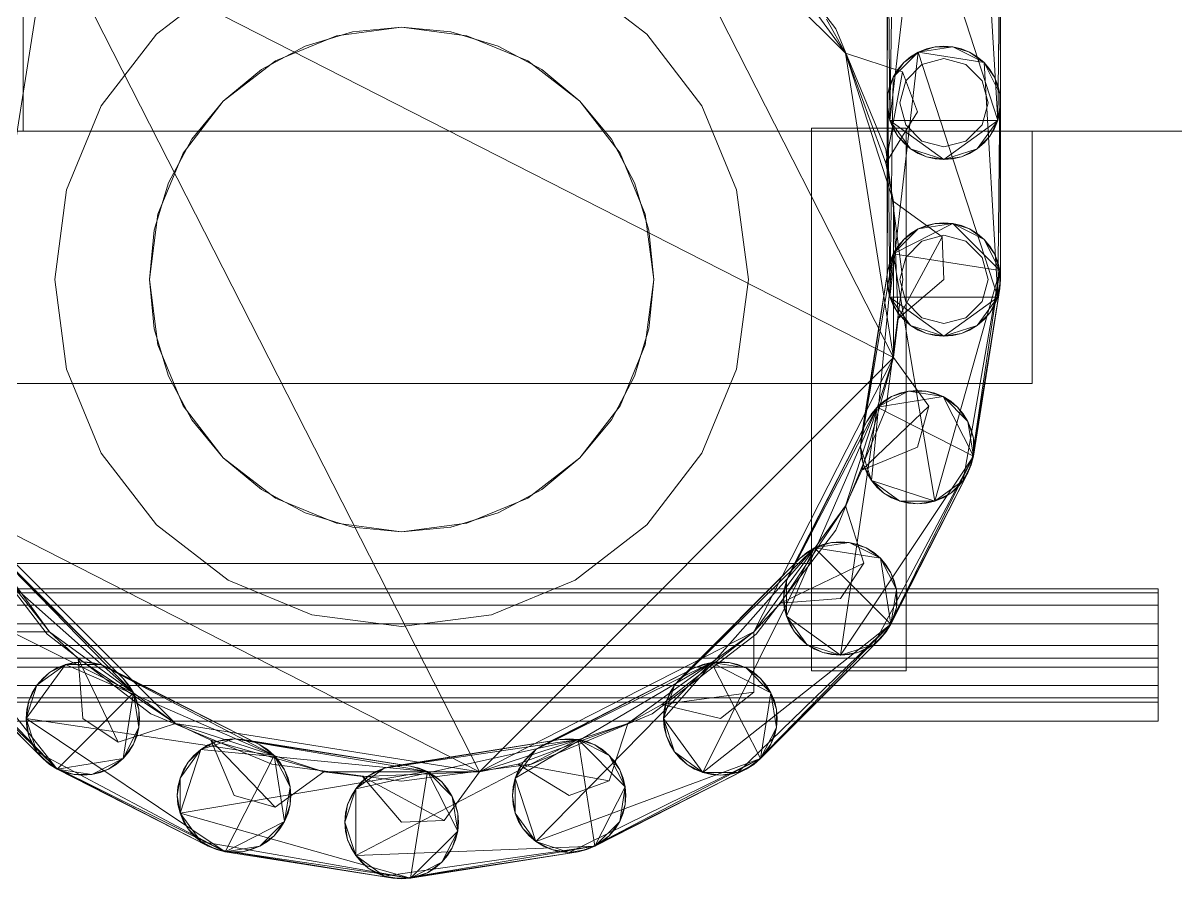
# Model space of a CAD drawing. Header units: millimetres. Extents: x -1970 to 59977, y -50268 to 6837.
# Drawn here: x 58329.2 to 58512.1, y 2391.5 to 2527.1 of the extents above; entities that cross this region are included whole.
import ezdxf

# ---------------------------------------------------------------- set-up
doc = ezdxf.new("R2010")
doc.units = ezdxf.units.MM
doc.layers.add('lateral_secador', color=7, linetype='Continuous', lineweight=0)

msp = doc.modelspace()

# ---------------------------------------------------------------- linework, layer by layer
at = {"layer": 'lateral_secador'}
for p, q in [((58425.118, 2556.889), (58459.642, 2522.365)), ((58425.118, 2556.889), (58467.28, 2474.142)), ((58466.694, 2511.719), (58471.167, 2550.519)), ((58471.167, 2550.519), (58483.812, 2511.719)), ((58481.616, 2548.864), (58483.812, 2511.719)), ((58466.694, 2511.719), (58467.233, 2546.586)), ((58466.253, 2514.5), (58466.364, 2543.908)), ((58466.694, 2511.719), (58466.364, 2543.908)), ((58484.142, 2543.908), (58483.812, 2511.719)), ((58484.142, 2543.908), (58484.253, 2514.5)), ((58318.864, 2450.635), (58333.392, 2542.361)), ((58333.392, 2542.361), (58467.28, 2474.142)), ((58401.61, 2408.473), (58333.392, 2542.361)), ((58445.114, 2542.361), (58459.642, 2522.365)), ((58458.102, 2526.25), (58445.468, 2542.715)), ((58466.253, 2542.5), (58466.253, 2514.5)), ((58484.253, 2514.5), (58484.253, 2542.5)), ((58329.253, 2540), (58329.253, 2510)), ((58361.753, 2534.131), (58350.362, 2525.391)), ((58428.144, 2525.391), (58416.753, 2534.131)), ((58459.642, 2522.365), (58456.612, 2527.777)), ((58350.362, 2525.391), (58341.622, 2514)), ((58378.9, 2525.137), (58369.253, 2521.141)), ((58381.449, 2525.731), (58373.946, 2523.455)), ((58389.253, 2526.5), (58378.9, 2525.137)), ((58389.253, 2526.5), (58381.449, 2525.731)), ((58397.057, 2525.731), (58389.253, 2526.5)), ((58399.606, 2525.137), (58389.253, 2526.5)), ((58404.56, 2523.455), (58397.057, 2525.731)), ((58409.253, 2521.141), (58399.606, 2525.137)), ((58436.884, 2514), (58428.144, 2525.391)), ((58466.044, 2507.076), (58458.102, 2526.25)), ((58373.946, 2523.455), (58367.03, 2519.759)), ((58411.476, 2519.759), (58404.56, 2523.455)), ((58471.167, 2522.519), (58473.845, 2523.389)), ((58471.167, 2522.519), (58476.661, 2523.389)), ((58473.845, 2523.389), (58472.472, 2523.06)), ((58475.253, 2523.5), (58473.845, 2523.389)), ((58473.845, 2523.389), (58476.661, 2523.389)), ((58476.661, 2523.389), (58475.253, 2523.5)), ((58476.661, 2523.389), (58479.339, 2522.519)), ((58478.034, 2523.06), (58476.661, 2523.389)), ((58476.661, 2523.389), (58481.616, 2520.864)), ((58459.642, 2522.365), (58466.069, 2504.942)), ((58468.706, 2519.411), (58459.642, 2522.365)), ((58459.642, 2522.365), (58467.28, 2498.858)), ((58459.642, 2522.365), (58467.28, 2474.142)), ((58466.694, 2483.719), (58471.167, 2522.519)), ((58467.233, 2518.586), (58471.167, 2522.519)), ((58468.89, 2520.864), (58471.167, 2522.519)), ((58469.962, 2521.781), (58468.89, 2520.864)), ((58471.167, 2522.519), (58469.962, 2521.781)), ((58472.472, 2523.06), (58471.167, 2522.519)), ((58471.167, 2522.519), (58481.616, 2520.864)), ((58471.167, 2522.519), (58483.812, 2483.719)), ((58475.253, 2521.5), (58471.753, 2520.562)), ((58478.753, 2520.562), (58475.253, 2521.5)), ((58479.339, 2522.519), (58478.034, 2523.06)), ((58479.339, 2522.519), (58481.616, 2520.864)), ((58480.544, 2521.781), (58479.339, 2522.519)), ((58481.616, 2520.864), (58480.544, 2521.781)), ((58369.253, 2521.141), (58360.969, 2514.784)), ((58367.03, 2519.759), (58360.969, 2514.784)), ((58417.537, 2514.784), (58409.253, 2521.141)), ((58417.537, 2514.784), (58411.476, 2519.759)), ((58467.233, 2518.586), (58468.89, 2520.864)), ((58467.972, 2519.79), (58467.233, 2518.586)), ((58468.89, 2520.864), (58467.972, 2519.79)), ((58471.753, 2520.562), (58469.191, 2518)), ((58481.315, 2518), (58478.753, 2520.562)), ((58481.616, 2520.864), (58483.272, 2518.586)), ((58482.534, 2519.79), (58481.616, 2520.864)), ((58481.616, 2520.864), (58484.142, 2515.908)), ((58481.616, 2520.864), (58483.812, 2483.719)), ((58483.272, 2518.586), (58482.534, 2519.79)), ((58468.706, 2519.411), (58466.069, 2504.942)), ((58466.364, 2515.908), (58467.233, 2518.586)), ((58467.233, 2518.586), (58466.694, 2517.281)), ((58466.694, 2483.719), (58467.233, 2518.586)), ((58469.191, 2518), (58468.253, 2514.5)), ((58471.044, 2513.075), (58468.706, 2519.411)), ((58482.253, 2514.5), (58481.315, 2518)), ((58483.272, 2518.586), (58484.142, 2515.908)), ((58483.812, 2517.281), (58483.272, 2518.586)), ((58466.253, 2486.5), (58466.364, 2515.908)), ((58466.364, 2515.908), (58466.253, 2514.5)), ((58466.694, 2517.281), (58466.364, 2515.908)), ((58466.694, 2483.719), (58466.364, 2515.908)), ((58484.142, 2515.908), (58483.812, 2517.281)), ((58484.142, 2515.908), (58483.812, 2483.719)), ((58484.142, 2515.908), (58484.253, 2486.5)), ((58484.253, 2514.5), (58484.142, 2515.908)), ((58360.969, 2514.784), (58354.612, 2506.5)), ((58360.969, 2514.784), (58355.994, 2508.723)), ((58422.512, 2508.723), (58417.537, 2514.784)), ((58423.894, 2506.5), (58417.537, 2514.784)), ((58466.253, 2514.5), (58466.253, 2486.5)), ((58466.694, 2511.719), (58466.253, 2514.5)), ((58466.253, 2514.5), (58466.364, 2513.092)), ((58468.253, 2514.5), (58469.191, 2511)), ((58481.315, 2511), (58482.253, 2514.5)), ((58484.253, 2514.5), (58483.812, 2511.719)), ((58484.142, 2513.092), (58484.253, 2514.5)), ((58484.253, 2486.5), (58484.253, 2514.5)), ((58341.622, 2514), (58336.127, 2500.735)), ((58442.379, 2500.735), (58436.884, 2514)), ((58466.069, 2504.942), (58471.044, 2513.075)), ((58466.364, 2513.092), (58466.694, 2511.719)), ((58483.812, 2511.719), (58484.142, 2513.092)), ((58454.253, 2510.5), (58469.253, 2510.5)), ((58454.253, 2510.5), (58454.253, 2424.5)), ((58467.972, 2509.21), (58466.694, 2511.719)), ((58466.694, 2511.719), (58467.233, 2510.414)), ((58469.962, 2507.219), (58466.694, 2511.719)), ((58475.253, 2505.5), (58466.694, 2511.719)), ((58483.812, 2511.719), (58466.694, 2511.719)), ((58467.233, 2510.414), (58467.972, 2509.21)), ((58469.191, 2511), (58471.753, 2508.438)), ((58469.253, 2424.5), (58469.253, 2510.5)), ((58483.812, 2511.719), (58475.253, 2505.5)), ((58478.753, 2508.438), (58481.315, 2511)), ((58483.812, 2511.719), (58480.544, 2507.219)), ((58483.812, 2511.719), (58482.534, 2509.21)), ((58482.534, 2509.21), (58483.272, 2510.414)), ((58483.272, 2510.414), (58483.812, 2511.719)), ((39189.253, 2510), (58489.253, 2510)), ((58329.253, 2510), (58609.253, 2510)), ((58355.994, 2508.723), (58352.298, 2501.807)), ((58426.208, 2501.807), (58422.512, 2508.723)), ((58469.962, 2507.219), (58467.972, 2509.21)), ((58467.972, 2509.21), (58468.89, 2508.136)), ((58482.534, 2509.21), (58480.544, 2507.219)), ((58481.616, 2508.136), (58482.534, 2509.21)), ((58489.253, 2470), (58489.253, 2510)), ((58468.753, 2486.5), (58466.044, 2507.076)), ((58468.89, 2508.136), (58469.962, 2507.219)), ((58472.472, 2505.94), (58469.962, 2507.219)), ((58469.962, 2507.219), (58471.167, 2506.481)), ((58475.253, 2505.5), (58469.962, 2507.219)), ((58471.753, 2508.438), (58475.253, 2507.5)), ((58475.253, 2507.5), (58478.753, 2508.438)), ((58480.544, 2507.219), (58475.253, 2505.5)), ((58480.544, 2507.219), (58478.034, 2505.94)), ((58479.339, 2506.481), (58480.544, 2507.219)), ((58480.544, 2507.219), (58481.616, 2508.136)), ((58354.612, 2506.5), (58350.616, 2496.853)), ((58427.89, 2496.853), (58423.894, 2506.5)), ((58467.28, 2498.858), (58466.069, 2504.942)), ((58471.167, 2506.481), (58472.472, 2505.94)), ((58475.253, 2505.5), (58472.472, 2505.94)), ((58472.472, 2505.94), (58473.845, 2505.611)), ((58473.845, 2505.611), (58475.253, 2505.5)), ((58478.034, 2505.94), (58475.253, 2505.5)), ((58475.253, 2505.5), (58476.661, 2505.611)), ((58476.661, 2505.611), (58478.034, 2505.94)), ((58478.034, 2505.94), (58479.339, 2506.481)), ((58352.298, 2501.807), (58350.022, 2494.304)), ((58428.484, 2494.304), (58426.208, 2501.807)), ((58336.127, 2500.735), (58334.253, 2486.5)), ((58444.253, 2486.5), (58442.379, 2500.735)), ((58467.28, 2498.858), (58468.009, 2480.302)), ((58474.987, 2493.248), (58467.28, 2498.858)), ((58467.28, 2498.858), (58467.28, 2474.142)), ((58350.616, 2496.853), (58349.253, 2486.5)), ((58429.253, 2486.5), (58427.89, 2496.853)), ((58350.022, 2494.304), (58349.253, 2486.5)), ((58429.253, 2486.5), (58428.484, 2494.304)), ((58467.233, 2490.586), (58476.661, 2495.389)), ((58467.233, 2490.586), (58471.167, 2494.519)), ((58468.89, 2492.864), (58471.167, 2494.519)), ((58471.167, 2494.519), (58469.962, 2493.781)), ((58471.167, 2494.519), (58473.845, 2495.389)), ((58471.167, 2494.519), (58476.661, 2495.389)), ((58472.472, 2495.06), (58471.167, 2494.519)), ((58473.845, 2495.389), (58472.472, 2495.06)), ((58475.253, 2495.5), (58473.845, 2495.389)), ((58473.845, 2495.389), (58476.661, 2495.389)), ((58476.661, 2495.389), (58475.253, 2495.5)), ((58476.661, 2495.389), (58479.339, 2494.519)), ((58478.034, 2495.06), (58476.661, 2495.389)), ((58476.661, 2495.389), (58481.616, 2492.864)), ((58476.661, 2495.389), (58484.142, 2487.908)), ((58479.339, 2494.519), (58478.034, 2495.06)), ((58479.339, 2494.519), (58481.616, 2492.864)), ((58480.544, 2493.781), (58479.339, 2494.519)), ((58467.233, 2490.586), (58468.89, 2492.864)), ((58468.89, 2492.864), (58467.972, 2491.79)), ((58474.987, 2493.248), (58468.009, 2480.302)), ((58469.962, 2493.781), (58468.89, 2492.864)), ((58471.753, 2492.562), (58469.191, 2490)), ((58475.253, 2493.5), (58471.753, 2492.562)), ((58475.253, 2486.5), (58474.987, 2493.248)), ((58478.753, 2492.562), (58475.253, 2493.5)), ((58481.315, 2490), (58478.753, 2492.562)), ((58481.616, 2492.864), (58480.544, 2493.781)), ((58481.616, 2492.864), (58483.272, 2490.586)), ((58482.534, 2491.79), (58481.616, 2492.864)), ((58481.616, 2492.864), (58484.142, 2487.908)), ((58462.044, 2459.925), (58467.233, 2490.586)), ((58463.763, 2454.635), (58467.233, 2490.586)), ((58466.364, 2487.908), (58467.233, 2490.586)), ((58467.233, 2490.586), (58466.694, 2489.281)), ((58467.972, 2491.79), (58467.233, 2490.586)), ((58467.233, 2490.586), (58484.142, 2487.908)), ((58473.825, 2451.365), (58467.233, 2490.586)), ((58483.272, 2490.586), (58482.534, 2491.79)), ((58483.272, 2490.586), (58484.142, 2487.908)), ((58483.812, 2489.281), (58483.272, 2490.586)), ((58466.694, 2489.281), (58466.364, 2487.908)), ((58469.191, 2490), (58468.253, 2486.5)), ((58482.253, 2486.5), (58481.315, 2490)), ((58484.142, 2487.908), (58483.812, 2489.281)), ((58462.044, 2459.925), (58466.364, 2487.908)), ((58466.364, 2487.908), (58462.155, 2461.333)), ((58484.142, 2487.908), (58473.825, 2451.365)), ((58484.142, 2487.908), (58478.325, 2454.635)), ((58484.142, 2487.908), (58479.603, 2457.143)), ((58484.142, 2487.908), (58484.142, 2485.092)), ((58484.253, 2486.5), (58484.142, 2487.908)), ((58334.253, 2486.5), (58336.127, 2472.265)), ((58349.253, 2486.5), (58350.022, 2478.696)), ((58349.253, 2486.5), (58350.616, 2476.147)), ((58427.89, 2476.147), (58429.253, 2486.5)), ((58428.484, 2478.696), (58429.253, 2486.5)), ((58442.379, 2472.265), (58444.253, 2486.5)), ((58466.044, 2465.924), (58468.753, 2486.5)), ((58466.694, 2483.719), (58466.253, 2486.5)), ((58466.253, 2486.5), (58466.364, 2485.092)), ((58466.364, 2485.092), (58466.694, 2483.719)), ((58468.009, 2480.302), (58475.253, 2486.5)), ((58468.253, 2486.5), (58469.191, 2483)), ((58484.142, 2485.092), (58479.603, 2457.143)), ((58479.933, 2458.517), (58484.142, 2485.092)), ((58481.315, 2483), (58482.253, 2486.5)), ((58484.253, 2486.5), (58483.812, 2483.719)), ((58483.812, 2483.719), (58484.142, 2485.092)), ((58484.142, 2485.092), (58484.253, 2486.5)), ((58467.972, 2481.21), (58466.694, 2483.719)), ((58466.694, 2483.719), (58467.233, 2482.414)), ((58469.962, 2479.219), (58466.694, 2483.719)), ((58475.253, 2477.5), (58466.694, 2483.719)), ((58483.812, 2483.719), (58466.694, 2483.719)), ((58469.191, 2483), (58471.753, 2480.438)), ((58483.812, 2483.719), (58475.253, 2477.5)), ((58478.753, 2480.438), (58481.315, 2483)), ((58483.812, 2483.719), (58480.544, 2479.219)), ((58483.812, 2483.719), (58482.534, 2481.21)), ((58483.272, 2482.414), (58483.812, 2483.719)), ((58467.233, 2482.414), (58467.972, 2481.21)), ((58469.962, 2479.219), (58467.972, 2481.21)), ((58467.972, 2481.21), (58468.89, 2480.136)), ((58482.534, 2481.21), (58480.544, 2479.219)), ((58481.616, 2480.136), (58482.534, 2481.21)), ((58482.534, 2481.21), (58483.272, 2482.414)), ((58467.28, 2474.142), (58468.009, 2480.302)), ((58468.89, 2480.136), (58469.962, 2479.219)), ((58471.753, 2480.438), (58475.253, 2479.5)), ((58475.253, 2479.5), (58478.753, 2480.438)), ((58480.544, 2479.219), (58481.616, 2480.136)), ((58350.022, 2478.696), (58352.298, 2471.193)), ((58426.208, 2471.193), (58428.484, 2478.696)), ((58472.472, 2477.94), (58469.962, 2479.219)), ((58469.962, 2479.219), (58471.167, 2478.481)), ((58475.253, 2477.5), (58469.962, 2479.219)), ((58471.167, 2478.481), (58472.472, 2477.94)), ((58475.253, 2477.5), (58472.472, 2477.94)), ((58472.472, 2477.94), (58473.845, 2477.611)), ((58473.845, 2477.611), (58475.253, 2477.5)), ((58480.544, 2479.219), (58475.253, 2477.5)), ((58478.034, 2477.94), (58475.253, 2477.5)), ((58475.253, 2477.5), (58476.661, 2477.611)), ((58476.661, 2477.611), (58478.034, 2477.94)), ((58480.544, 2479.219), (58478.034, 2477.94)), ((58478.034, 2477.94), (58479.339, 2478.481)), ((58479.339, 2478.481), (58480.544, 2479.219)), ((58350.616, 2476.147), (58354.612, 2466.5)), ((58423.894, 2466.5), (58427.89, 2476.147)), ((58467.28, 2474.142), (58401.61, 2408.473)), ((58467.28, 2474.142), (58445.114, 2430.639)), ((58467.28, 2474.142), (58459.642, 2450.635)), ((58467.28, 2474.142), (58462.239, 2456.268)), ((58472.876, 2466.424), (58467.28, 2474.142)), ((58336.127, 2472.265), (58341.622, 2459)), ((58436.884, 2459), (58442.379, 2472.265)), ((58352.298, 2471.193), (58355.994, 2464.277)), ((58422.512, 2464.277), (58426.208, 2471.193)), ((39189.253, 2470), (58489.253, 2470)), ((58464.681, 2466.289), (58469.636, 2468.814)), ((58466.958, 2467.944), (58469.636, 2468.814)), ((58468.263, 2468.484), (58466.958, 2467.944)), ((58469.636, 2468.814), (58468.263, 2468.484)), ((58471.044, 2468.925), (58469.636, 2468.814)), ((58469.636, 2468.814), (58472.452, 2468.814)), ((58469.636, 2468.814), (58475.13, 2467.944)), ((58472.452, 2468.814), (58471.044, 2468.925)), ((58472.452, 2468.814), (58475.13, 2467.944)), ((58473.825, 2468.484), (58472.452, 2468.814)), ((58475.13, 2467.944), (58473.825, 2468.484)), ((58354.612, 2466.5), (58360.969, 2458.216)), ((58417.537, 2458.216), (58423.894, 2466.5)), ((58464.681, 2466.289), (58466.958, 2467.944)), ((58464.681, 2466.289), (58475.13, 2467.944)), ((58465.753, 2467.206), (58464.681, 2466.289)), ((58466.958, 2467.944), (58465.753, 2467.206)), ((58475.13, 2467.944), (58477.407, 2466.289)), ((58476.333, 2467.206), (58475.13, 2467.944)), ((58475.13, 2467.944), (58479.064, 2464.01)), ((58475.13, 2467.944), (58479.933, 2458.517)), ((58477.407, 2466.289), (58476.333, 2467.206)), ((58450.269, 2438.732), (58464.681, 2466.289)), ((58450.269, 2433.169), (58464.681, 2466.289)), ((58458.102, 2446.75), (58466.044, 2465.924)), ((58458.829, 2426.95), (58464.681, 2466.289)), ((58472.876, 2466.424), (58462.239, 2456.268)), ((58463.024, 2464.01), (58464.681, 2466.289)), ((58463.763, 2465.215), (58463.024, 2464.01)), ((58464.681, 2466.289), (58463.763, 2465.215)), ((58464.681, 2466.289), (58479.933, 2458.517)), ((58471.044, 2459.925), (58472.876, 2466.424)), ((58477.407, 2466.289), (58479.064, 2464.01)), ((58478.325, 2465.215), (58477.407, 2466.289)), ((58479.064, 2464.01), (58478.325, 2465.215)), ((58355.994, 2464.277), (58360.969, 2458.216)), ((58417.537, 2458.216), (58422.512, 2464.277)), ((58450.269, 2438.732), (58463.024, 2464.01)), ((58463.024, 2464.01), (58450.81, 2440.036)), ((58479.064, 2464.01), (58479.933, 2461.333)), ((58479.603, 2462.706), (58479.064, 2464.01)), ((58479.064, 2464.01), (58479.933, 2458.517)), ((58462.155, 2461.333), (58462.044, 2459.925)), ((58479.933, 2461.333), (58479.603, 2462.706)), ((58479.933, 2461.333), (58479.933, 2458.517)), ((58480.044, 2459.925), (58479.933, 2461.333)), ((58462.483, 2457.143), (58462.044, 2459.925)), ((58462.044, 2459.925), (58462.155, 2458.517)), ((58463.763, 2454.635), (58462.044, 2459.925)), ((58462.239, 2456.268), (58471.044, 2459.925)), ((58479.933, 2458.517), (58480.044, 2459.925)), ((58341.622, 2459), (58350.362, 2447.609)), ((58360.969, 2458.216), (58367.03, 2453.241)), ((58360.969, 2458.216), (58369.253, 2451.859)), ((58409.253, 2451.859), (58417.537, 2458.216)), ((58411.476, 2453.241), (58417.537, 2458.216)), ((58428.144, 2447.609), (58436.884, 2459)), ((58479.933, 2458.517), (58458.829, 2426.95)), ((58462.155, 2458.517), (58462.483, 2457.143)), ((58479.933, 2458.517), (58464.118, 2428.669)), ((58479.933, 2458.517), (58466.11, 2430.66)), ((58479.933, 2458.517), (58479.064, 2455.839)), ((58479.603, 2457.143), (58479.933, 2458.517)), ((58459.642, 2450.635), (58462.239, 2456.268)), ((58463.763, 2454.635), (58462.483, 2457.143)), ((58462.483, 2457.143), (58463.024, 2455.839)), ((58463.024, 2455.839), (58463.763, 2454.635)), ((58479.064, 2455.839), (58466.11, 2430.66)), ((58466.847, 2431.865), (58479.064, 2455.839)), ((58479.603, 2457.143), (58478.325, 2454.635)), ((58478.325, 2454.635), (58479.064, 2455.839)), ((58479.064, 2455.839), (58479.603, 2457.143)), ((58465.753, 2452.643), (58463.763, 2454.635)), ((58463.763, 2454.635), (58464.681, 2453.561)), ((58468.263, 2451.365), (58463.763, 2454.635)), ((58473.825, 2451.365), (58463.763, 2454.635)), ((58478.325, 2454.635), (58473.825, 2451.365)), ((58478.325, 2454.635), (58476.333, 2452.643)), ((58477.407, 2453.561), (58478.325, 2454.635)), ((58367.03, 2453.241), (58373.946, 2449.545)), ((58369.253, 2451.859), (58378.9, 2447.863)), ((58399.606, 2447.863), (58409.253, 2451.859)), ((58404.56, 2449.545), (58411.476, 2453.241)), ((58464.681, 2453.561), (58465.753, 2452.643)), ((58468.263, 2451.365), (58465.753, 2452.643)), ((58465.753, 2452.643), (58466.958, 2451.906)), ((58466.958, 2451.906), (58468.263, 2451.365)), ((58476.333, 2452.643), (58473.825, 2451.365)), ((58473.825, 2451.365), (58475.13, 2451.906)), ((58475.13, 2451.906), (58476.333, 2452.643)), ((58476.333, 2452.643), (58477.407, 2453.561)), ((58333.392, 2430.639), (58318.864, 2450.635)), ((58353.388, 2416.111), (58318.864, 2450.635)), ((58401.61, 2408.473), (58318.864, 2450.635)), ((58459.642, 2450.635), (58445.114, 2430.639)), ((58459.642, 2450.635), (58449.325, 2435.194)), ((58462.579, 2441.565), (58459.642, 2450.635)), ((58471.044, 2450.925), (58468.263, 2451.365)), ((58468.263, 2451.365), (58469.636, 2451.035)), ((58473.825, 2451.365), (58468.263, 2451.365)), ((58469.636, 2451.035), (58471.044, 2450.925)), ((58473.825, 2451.365), (58471.044, 2450.925)), ((58471.044, 2450.925), (58472.452, 2451.035)), ((58472.452, 2451.035), (58473.825, 2451.365)), ((58373.946, 2449.545), (58381.449, 2447.269)), ((58397.057, 2447.269), (58404.56, 2449.545)), ((58320.404, 2446.75), (58333.038, 2430.285)), ((58350.362, 2447.609), (58361.753, 2438.869)), ((58378.9, 2447.863), (58389.253, 2446.5)), ((58381.449, 2447.269), (58389.253, 2446.5)), ((58389.253, 2446.5), (58399.606, 2447.863)), ((58389.253, 2446.5), (58397.057, 2447.269)), ((58416.753, 2438.869), (58428.144, 2447.609)), ((58445.468, 2430.285), (58458.102, 2446.75)), ((58319.677, 2444.95), (58346.722, 2421.01)), ((58333.392, 2430.639), (58321.894, 2445.223)), ((58454.743, 2443.969), (58457.421, 2444.84)), ((58454.743, 2443.969), (58460.235, 2444.84)), ((58457.421, 2444.84), (58456.048, 2444.51)), ((58458.829, 2444.95), (58457.421, 2444.84)), ((58457.421, 2444.84), (58460.235, 2444.84)), ((58460.235, 2444.84), (58458.829, 2444.95)), ((58460.235, 2444.84), (58462.915, 2443.969)), ((58461.61, 2444.51), (58460.235, 2444.84)), ((58460.235, 2444.84), (58465.192, 2442.314)), ((58324.968, 2443.232), (58345.067, 2423.289)), ((58324.968, 2443.232), (58346.722, 2421.01)), ((58430.802, 2416.925), (58454.743, 2443.969)), ((58432.521, 2422.215), (58454.743, 2443.969)), ((58437.021, 2408.365), (58454.743, 2443.969)), ((58452.464, 2442.314), (58454.743, 2443.969)), ((58453.538, 2443.232), (58452.464, 2442.314)), ((58454.743, 2443.969), (58453.538, 2443.232)), ((58456.048, 2444.51), (58454.743, 2443.969)), ((58454.743, 2443.969), (58465.192, 2442.314)), ((58454.743, 2443.969), (58466.847, 2431.865)), ((58462.915, 2443.969), (58461.61, 2444.51)), ((58462.915, 2443.969), (58465.192, 2442.314)), ((58464.118, 2443.232), (58462.915, 2443.969)), ((58465.192, 2442.314), (58464.118, 2443.232)), ((58324.253, 2441.5), (58454.253, 2441.5)), ((58345.067, 2423.289), (58326.042, 2442.314)), ((58432.521, 2422.215), (58452.464, 2442.314)), ((58452.464, 2442.314), (58433.439, 2423.289)), ((58462.579, 2441.565), (58449.325, 2435.194)), ((58454.253, 2426.5), (58454.253, 2441.5)), ((58458.829, 2435.95), (58462.579, 2441.565)), ((58465.192, 2442.314), (58466.847, 2440.036)), ((58466.11, 2441.24), (58465.192, 2442.314)), ((58465.192, 2442.314), (58467.718, 2437.358)), ((58465.192, 2442.314), (58466.847, 2431.865)), ((58466.847, 2440.036), (58466.11, 2441.24)), ((58450.81, 2440.036), (58450.269, 2438.732)), ((58466.847, 2440.036), (58467.718, 2437.358)), ((58467.388, 2438.732), (58466.847, 2440.036)), ((58259.253, 2437.5), (58509.253, 2437.5)), ((58334.618, 2408.906), (58311.118, 2438.732)), ((58311.118, 2438.732), (58346.722, 2421.01)), ((58361.753, 2438.869), (58375.018, 2433.374)), ((58403.488, 2433.374), (58416.753, 2438.869)), ((58449.829, 2435.95), (58450.269, 2438.732)), ((58449.939, 2437.358), (58449.829, 2435.95)), ((58450.269, 2438.732), (58449.939, 2437.358)), ((58450.269, 2433.169), (58450.269, 2438.732)), ((58467.718, 2437.358), (58466.847, 2431.865)), ((58467.718, 2437.358), (58467.388, 2438.732)), ((58467.718, 2437.358), (58467.718, 2434.542)), ((58467.829, 2435.95), (58467.718, 2437.358)), ((58509.253, 2436.815), (58509.253, 2437.5)), ((58259.253, 2436.815), (58509.253, 2436.815)), ((58449.325, 2435.194), (58458.829, 2435.95)), ((58450.269, 2433.169), (58449.829, 2435.95)), ((58449.829, 2435.95), (58449.939, 2434.542)), ((58467.718, 2434.542), (58467.829, 2435.95)), ((58509.253, 2434.864), (58509.253, 2436.815)), ((58259.253, 2434.864), (58509.253, 2434.864)), ((58445.114, 2430.639), (58449.325, 2435.194)), ((58449.939, 2434.542), (58450.269, 2433.169)), ((58467.718, 2434.542), (58466.847, 2431.865)), ((58467.388, 2433.169), (58467.718, 2434.542)), ((58509.253, 2431.944), (58509.253, 2434.864)), ((58259.253, 2431.944), (58509.253, 2431.944)), ((58334.618, 2408.906), (58311.118, 2433.169)), ((58375.018, 2433.374), (58389.253, 2431.5)), ((58389.253, 2431.5), (58403.488, 2433.374)), ((58466.847, 2431.865), (58437.021, 2408.365)), ((58466.847, 2431.865), (58442.583, 2408.365)), ((58466.847, 2431.865), (58445.093, 2409.643)), ((58451.548, 2430.66), (58450.269, 2433.169)), ((58450.269, 2433.169), (58450.81, 2431.865)), ((58453.538, 2428.669), (58450.269, 2433.169)), ((58458.829, 2426.95), (58450.269, 2433.169)), ((58450.81, 2431.865), (58451.548, 2430.66)), ((58466.847, 2431.865), (58465.192, 2429.586)), ((58466.11, 2430.66), (58466.847, 2431.865)), ((58466.847, 2431.865), (58467.388, 2433.169)), ((58509.253, 2428.5), (58509.253, 2431.944)), ((58332.339, 2410.561), (58312.396, 2430.66)), ((58334.618, 2408.906), (58312.396, 2430.66)), ((58323.858, 2430.647), (58333.392, 2430.639)), ((58333.038, 2430.285), (58349.503, 2417.651)), ((58353.388, 2416.111), (58333.392, 2430.639)), ((58333.392, 2430.639), (58337.946, 2426.428)), ((58445.114, 2430.639), (58401.61, 2408.473)), ((58445.114, 2430.639), (58425.118, 2416.111)), ((58429.003, 2417.651), (58445.468, 2430.285)), ((58445.114, 2430.639), (58430.53, 2419.141)), ((58445.105, 2421.105), (58445.114, 2430.639)), ((58453.538, 2428.669), (58451.548, 2430.66)), ((58451.548, 2430.66), (58452.464, 2429.586)), ((58466.11, 2430.66), (58464.118, 2428.669)), ((58465.192, 2429.586), (58466.11, 2430.66)), ((58509.253, 2428.5), (58259.253, 2428.5)), ((58313.314, 2429.586), (58332.339, 2410.561)), ((58465.192, 2429.586), (58445.093, 2409.643)), ((58446.167, 2410.561), (58465.192, 2429.586)), ((58452.464, 2429.586), (58453.538, 2428.669)), ((58456.048, 2427.391), (58453.538, 2428.669)), ((58453.538, 2428.669), (58454.743, 2427.931)), ((58458.829, 2426.95), (58453.538, 2428.669)), ((58464.118, 2428.669), (58458.829, 2426.95)), ((58464.118, 2428.669), (58461.61, 2427.391)), ((58462.915, 2427.931), (58464.118, 2428.669)), ((58464.118, 2428.669), (58465.192, 2429.586)), ((58509.253, 2428.5), (58509.253, 2425.056)), ((58279.253, 2426.5), (58509.253, 2426.5)), ((58324.253, 2426.5), (58454.253, 2426.5)), ((58344.317, 2413.173), (58337.946, 2426.428)), ((58337.946, 2426.428), (58338.704, 2416.925)), ((58353.388, 2416.111), (58337.946, 2426.428)), ((58454.743, 2427.931), (58456.048, 2427.391)), ((58458.829, 2426.95), (58456.048, 2427.391)), ((58456.048, 2427.391), (58457.421, 2427.061)), ((58457.421, 2427.061), (58458.829, 2426.95)), ((58461.61, 2427.391), (58458.829, 2426.95)), ((58458.829, 2426.95), (58460.235, 2427.061)), ((58460.235, 2427.061), (58461.61, 2427.391)), ((58461.61, 2427.391), (58462.915, 2427.931)), ((58509.253, 2416.5), (58509.253, 2426.5)), ((58259.253, 2425.056), (58509.253, 2425.056)), ((58329.704, 2416.925), (58335.923, 2425.484)), ((58331.423, 2422.215), (58335.923, 2425.484)), ((58333.413, 2424.206), (58335.923, 2425.484)), ((58334.618, 2424.944), (58333.413, 2424.206)), ((58335.923, 2425.484), (58334.618, 2424.944)), ((58335.923, 2425.484), (58338.704, 2425.925)), ((58337.296, 2425.814), (58335.923, 2425.484)), ((58335.923, 2425.484), (58341.485, 2425.484)), ((58335.923, 2425.484), (58369.042, 2411.073)), ((58338.704, 2425.925), (58337.296, 2425.814)), ((58338.704, 2425.925), (58341.485, 2425.484)), ((58340.11, 2425.814), (58338.704, 2425.925)), ((58341.485, 2425.484), (58340.11, 2425.814)), ((58341.485, 2425.484), (58366.763, 2412.728)), ((58342.79, 2424.944), (58341.485, 2425.484)), ((58341.485, 2425.484), (58369.042, 2411.073)), ((58366.763, 2412.728), (58342.79, 2424.944)), ((58407.269, 2407.49), (58438.396, 2425.814)), ((58410.538, 2411.99), (58438.396, 2425.814)), ((58410.538, 2397.428), (58438.396, 2425.814)), ((58410.538, 2411.99), (58435.716, 2424.944)), ((58435.716, 2424.944), (58411.743, 2412.728)), ((58435.716, 2424.944), (58438.396, 2425.814)), ((58437.021, 2425.484), (58435.716, 2424.944)), ((58438.396, 2425.814), (58437.021, 2425.484)), ((58439.802, 2425.925), (58438.396, 2425.814)), ((58438.396, 2425.814), (58441.21, 2425.814)), ((58438.396, 2425.814), (58443.888, 2424.944)), ((58438.396, 2425.814), (58447.821, 2421.01)), ((58438.396, 2425.814), (58446.167, 2410.561)), ((58441.21, 2425.814), (58439.802, 2425.925)), ((58441.21, 2425.814), (58443.888, 2424.944)), ((58442.583, 2425.484), (58441.21, 2425.814)), ((58443.888, 2424.944), (58442.583, 2425.484)), ((58443.888, 2424.944), (58446.167, 2423.289)), ((58445.093, 2424.206), (58443.888, 2424.944)), ((58443.888, 2424.944), (58447.821, 2421.01)), ((58454.253, 2424.5), (58469.253, 2424.5)), ((58509.253, 2425.056), (58509.253, 2422.136)), ((58331.423, 2422.215), (58333.413, 2424.206)), ((58332.339, 2423.289), (58331.423, 2422.215)), ((58333.413, 2424.206), (58332.339, 2423.289)), ((58345.067, 2423.289), (58346.722, 2421.01)), ((58345.985, 2422.215), (58345.067, 2423.289)), ((58433.439, 2423.289), (58432.521, 2422.215)), ((58446.167, 2423.289), (58445.093, 2424.206)), ((58446.167, 2423.289), (58447.821, 2421.01)), ((58447.083, 2422.215), (58446.167, 2423.289)), ((58259.253, 2422.136), (58509.253, 2422.136)), ((58329.704, 2416.925), (58331.423, 2422.215)), ((58330.144, 2419.706), (58331.423, 2422.215)), ((58330.685, 2421.01), (58330.144, 2419.706)), ((58331.423, 2422.215), (58330.685, 2421.01)), ((58346.722, 2421.01), (58334.618, 2408.906)), ((58346.722, 2421.01), (58345.067, 2410.561)), ((58346.722, 2421.01), (58345.985, 2422.215)), ((58346.722, 2421.01), (58347.593, 2418.333)), ((58347.263, 2419.706), (58346.722, 2421.01)), ((58346.722, 2421.01), (58347.593, 2415.517)), ((58445.105, 2421.105), (58430.53, 2419.141)), ((58430.802, 2416.925), (58432.521, 2422.215)), ((58431.243, 2419.706), (58432.521, 2422.215)), ((58431.784, 2421.01), (58431.243, 2419.706)), ((58432.521, 2422.215), (58431.784, 2421.01)), ((58439.802, 2416.925), (58445.105, 2421.105)), ((58447.821, 2421.01), (58446.167, 2410.561)), ((58447.821, 2421.01), (58447.083, 2422.215)), ((58447.821, 2421.01), (58448.692, 2418.333)), ((58448.362, 2419.706), (58447.821, 2421.01)), ((58447.821, 2421.01), (58448.692, 2415.517)), ((58509.253, 2422.136), (58509.253, 2420.185)), ((58259.253, 2420.185), (58509.253, 2420.185)), ((58259.253, 2419.5), (58509.253, 2419.5)), ((58329.704, 2416.925), (58330.144, 2419.706)), ((58330.144, 2419.706), (58329.814, 2418.333)), ((58347.593, 2418.333), (58347.263, 2419.706)), ((58425.118, 2416.111), (58430.53, 2419.141)), ((58430.53, 2419.141), (58439.802, 2416.925)), ((58430.802, 2416.925), (58431.243, 2419.706)), ((58431.243, 2419.706), (58430.913, 2418.333)), ((58448.692, 2418.333), (58448.362, 2419.706)), ((58509.253, 2420.185), (58509.253, 2419.5)), ((58329.814, 2418.333), (58329.704, 2416.925)), ((58347.593, 2418.333), (58347.593, 2415.517)), ((58347.704, 2416.925), (58347.593, 2418.333)), ((58349.503, 2417.651), (58368.677, 2409.709)), ((58409.829, 2409.709), (58429.003, 2417.651)), ((58430.913, 2418.333), (58430.802, 2416.925)), ((58448.692, 2418.333), (58448.692, 2415.517)), ((58448.802, 2416.925), (58448.692, 2418.333)), ((58279.253, 2416.5), (58509.253, 2416.5)), ((58330.144, 2414.143), (58329.704, 2416.925)), ((58329.704, 2416.925), (58329.814, 2415.517)), ((58331.423, 2411.635), (58329.704, 2416.925)), ((58361.271, 2395.82), (58329.704, 2416.925)), ((58329.704, 2416.925), (58369.042, 2411.073)), ((58329.814, 2415.517), (58330.144, 2414.143)), ((58338.704, 2416.925), (58344.317, 2413.173)), ((58344.317, 2413.173), (58353.388, 2416.111)), ((58347.593, 2415.517), (58345.067, 2410.561)), ((58347.593, 2415.517), (58346.722, 2412.839)), ((58347.263, 2414.143), (58347.593, 2415.517)), ((58347.593, 2415.517), (58347.704, 2416.925)), ((58376.896, 2408.473), (58353.388, 2416.111)), ((58353.388, 2416.111), (58359.021, 2413.513)), ((58401.61, 2408.473), (58353.388, 2416.111)), ((58425.118, 2416.111), (58401.61, 2408.473)), ((58425.118, 2416.111), (58407.694, 2409.683)), ((58422.163, 2407.046), (58425.118, 2416.111)), ((58431.243, 2414.143), (58430.802, 2416.925)), ((58430.802, 2416.925), (58430.913, 2415.517)), ((58432.521, 2411.635), (58430.802, 2416.925)), ((58437.021, 2408.365), (58430.802, 2416.925)), ((58430.913, 2415.517), (58431.243, 2414.143)), ((58448.692, 2415.517), (58446.167, 2410.561)), ((58448.692, 2415.517), (58447.821, 2412.839)), ((58448.362, 2414.143), (58448.692, 2415.517)), ((58448.692, 2415.517), (58448.802, 2416.925)), ((58331.423, 2411.635), (58330.144, 2414.143)), ((58330.144, 2414.143), (58330.685, 2412.839)), ((58346.722, 2412.839), (58347.263, 2414.143)), ((58357.388, 2411.99), (58362.677, 2413.709)), ((58369.177, 2402.876), (58359.021, 2413.513)), ((58359.021, 2413.513), (58362.677, 2404.709)), ((58376.896, 2408.473), (58359.021, 2413.513)), ((58359.896, 2413.269), (58362.677, 2413.709)), ((58361.271, 2413.598), (58359.896, 2413.269)), ((58362.677, 2413.709), (58361.271, 2413.598)), ((58362.677, 2413.709), (58390.661, 2409.389)), ((58364.085, 2413.598), (58362.677, 2413.709)), ((58362.677, 2413.709), (58393.339, 2408.519)), ((58390.661, 2409.389), (58364.085, 2413.598)), ((58381.972, 2405.79), (58417.235, 2413.598)), ((58381.972, 2395.21), (58417.235, 2413.598)), ((58386.472, 2409.06), (58414.421, 2413.598)), ((58386.472, 2409.06), (58417.235, 2413.598)), ((58414.421, 2413.598), (58387.845, 2409.389)), ((58415.829, 2413.709), (58414.421, 2413.598)), ((58414.421, 2413.598), (58417.235, 2413.598)), ((58417.235, 2413.598), (58415.829, 2413.709)), ((58417.235, 2413.598), (58419.915, 2412.728)), ((58418.61, 2413.269), (58417.235, 2413.598)), ((58417.235, 2413.598), (58422.192, 2411.073)), ((58417.235, 2413.598), (58424.718, 2406.117)), ((58417.235, 2413.598), (58419.915, 2396.69)), ((58432.521, 2411.635), (58431.243, 2414.143)), ((58431.243, 2414.143), (58431.784, 2412.839)), ((58447.821, 2412.839), (58448.362, 2414.143)), ((58330.685, 2412.839), (58331.423, 2411.635)), ((58333.413, 2409.643), (58331.423, 2411.635)), ((58331.423, 2411.635), (58332.339, 2410.561)), ((58361.271, 2395.82), (58331.423, 2411.635)), ((58346.722, 2412.839), (58345.067, 2410.561)), ((58345.067, 2410.561), (58345.985, 2411.635)), ((58345.985, 2411.635), (58346.722, 2412.839)), ((58354.118, 2407.49), (58357.388, 2411.99)), ((58354.118, 2401.928), (58357.388, 2411.99)), ((58355.396, 2409.999), (58357.388, 2411.99)), ((58357.388, 2411.99), (58356.314, 2411.073)), ((58357.388, 2411.99), (58359.896, 2413.269)), ((58358.591, 2412.728), (58357.388, 2411.99)), ((58357.388, 2411.99), (58393.339, 2408.519)), ((58359.896, 2413.269), (58358.591, 2412.728)), ((58366.763, 2412.728), (58369.042, 2411.073)), ((58367.968, 2411.99), (58366.763, 2412.728)), ((58369.042, 2411.073), (58367.968, 2411.99)), ((58407.269, 2407.49), (58410.538, 2411.99)), ((58408.548, 2409.999), (58410.538, 2411.99)), ((58410.538, 2411.99), (58409.464, 2411.073)), ((58411.743, 2412.728), (58410.538, 2411.99)), ((58419.915, 2412.728), (58418.61, 2413.269)), ((58419.915, 2412.728), (58422.192, 2411.073)), ((58421.118, 2411.99), (58419.915, 2412.728)), ((58422.192, 2411.073), (58421.118, 2411.99)), ((58431.784, 2412.839), (58432.521, 2411.635)), ((58434.513, 2409.643), (58432.521, 2411.635)), ((58432.521, 2411.635), (58433.439, 2410.561)), ((58437.021, 2408.365), (58432.521, 2411.635)), ((58447.821, 2412.839), (58446.167, 2410.561)), ((58446.167, 2410.561), (58447.083, 2411.635)), ((58447.083, 2411.635), (58447.821, 2412.839)), ((58332.339, 2410.561), (58333.413, 2409.643)), ((58334.618, 2408.906), (58332.339, 2410.561)), ((58345.067, 2410.561), (58334.618, 2408.906)), ((58345.067, 2410.561), (58340.11, 2408.035)), ((58345.067, 2410.561), (58342.79, 2408.906)), ((58343.993, 2409.643), (58345.067, 2410.561)), ((58354.118, 2407.49), (58355.396, 2409.999)), ((58355.396, 2409.999), (58354.659, 2408.795)), ((58356.314, 2411.073), (58355.396, 2409.999)), ((58369.042, 2411.073), (58361.271, 2395.82)), ((58369.042, 2411.073), (58370.696, 2408.795)), ((58369.958, 2409.999), (58369.042, 2411.073)), ((58369.042, 2411.073), (58371.567, 2406.117)), ((58369.042, 2411.073), (58370.696, 2400.623)), ((58370.696, 2408.795), (58369.958, 2409.999)), ((58407.269, 2407.49), (58408.548, 2409.999)), ((58408.548, 2409.999), (58407.81, 2408.795)), ((58409.464, 2411.073), (58408.548, 2409.999)), ((58446.167, 2410.561), (58410.538, 2397.428)), ((58446.167, 2410.561), (58415.829, 2395.709)), ((58446.167, 2410.561), (58418.61, 2396.15)), ((58422.192, 2411.073), (58423.847, 2408.795)), ((58423.11, 2409.999), (58422.192, 2411.073)), ((58422.192, 2411.073), (58424.718, 2406.117)), ((58423.847, 2408.795), (58423.11, 2409.999)), ((58433.439, 2410.561), (58434.513, 2409.643)), ((58446.167, 2410.561), (58443.888, 2408.906)), ((58445.093, 2409.643), (58446.167, 2410.561)), ((58358.591, 2396.69), (58333.413, 2409.643)), ((58333.413, 2409.643), (58334.618, 2408.906)), ((58361.271, 2395.82), (58333.413, 2409.643)), ((58334.618, 2408.906), (58358.591, 2396.69)), ((58337.296, 2408.035), (58334.618, 2408.906)), ((58334.618, 2408.906), (58335.923, 2408.365)), ((58340.11, 2408.035), (58334.618, 2408.906)), ((58335.923, 2408.365), (58337.296, 2408.035)), ((58340.11, 2408.035), (58337.296, 2408.035)), ((58337.296, 2408.035), (58338.704, 2407.925)), ((58338.704, 2407.925), (58340.11, 2408.035)), ((58342.79, 2408.906), (58340.11, 2408.035)), ((58340.11, 2408.035), (58341.485, 2408.365)), ((58341.485, 2408.365), (58342.79, 2408.906)), ((58342.79, 2408.906), (58343.993, 2409.643)), ((58354.659, 2408.795), (58354.118, 2407.49)), ((58354.118, 2401.928), (58393.339, 2408.519)), ((58368.677, 2409.709), (58389.253, 2407)), ((58369.177, 2402.876), (58376.896, 2408.473)), ((58370.696, 2408.795), (58371.567, 2406.117)), ((58371.237, 2407.49), (58370.696, 2408.795)), ((58401.61, 2408.473), (58376.896, 2408.473)), ((58376.896, 2408.473), (58383.054, 2407.744)), ((58381.972, 2405.79), (58386.472, 2409.06)), ((58401.61, 2408.473), (58383.054, 2407.744)), ((58383.962, 2407.781), (58386.472, 2409.06)), ((58385.167, 2408.519), (58383.962, 2407.781)), ((58386.472, 2409.06), (58385.167, 2408.519)), ((58387.845, 2409.389), (58386.472, 2409.06)), ((58389.253, 2407), (58409.829, 2409.709)), ((58390.661, 2409.389), (58393.339, 2408.519)), ((58392.034, 2409.06), (58390.661, 2409.389)), ((58393.339, 2408.519), (58390.661, 2391.611)), ((58393.339, 2408.519), (58392.034, 2409.06)), ((58393.339, 2408.519), (58395.616, 2406.864)), ((58394.544, 2407.781), (58393.339, 2408.519)), ((58393.339, 2408.519), (58397.272, 2404.586)), ((58393.339, 2408.519), (58398.142, 2399.092)), ((58396.001, 2400.765), (58401.61, 2408.473)), ((58401.61, 2408.473), (58407.694, 2409.683)), ((58407.81, 2408.795), (58407.269, 2407.49)), ((58422.163, 2407.046), (58407.694, 2409.683)), ((58407.694, 2409.683), (58415.829, 2404.709)), ((58443.888, 2408.906), (58418.61, 2396.15)), ((58419.915, 2396.69), (58443.888, 2408.906)), ((58423.847, 2408.795), (58424.718, 2406.117)), ((58424.388, 2407.49), (58423.847, 2408.795)), ((58437.021, 2408.365), (58434.513, 2409.643)), ((58434.513, 2409.643), (58435.716, 2408.906)), ((58435.716, 2408.906), (58437.021, 2408.365)), ((58439.802, 2407.925), (58437.021, 2408.365)), ((58437.021, 2408.365), (58438.396, 2408.035)), ((58442.583, 2408.365), (58437.021, 2408.365)), ((58438.396, 2408.035), (58439.802, 2407.925)), ((58442.583, 2408.365), (58439.802, 2407.925)), ((58439.802, 2407.925), (58441.21, 2408.035)), ((58441.21, 2408.035), (58442.583, 2408.365)), ((58445.093, 2409.643), (58442.583, 2408.365)), ((58442.583, 2408.365), (58443.888, 2408.906)), ((58443.888, 2408.906), (58445.093, 2409.643)), ((58353.677, 2404.709), (58354.118, 2407.49)), ((58354.118, 2407.49), (58353.788, 2406.117)), ((58354.118, 2401.928), (58354.118, 2407.49)), ((58371.567, 2406.117), (58371.237, 2407.49)), ((58381.972, 2405.79), (58383.962, 2407.781)), ((58382.89, 2406.864), (58381.972, 2405.79)), ((58383.962, 2407.781), (58382.89, 2406.864)), ((58396.001, 2400.765), (58383.054, 2407.744)), ((58383.054, 2407.744), (58389.253, 2400.5)), ((58395.616, 2406.864), (58394.544, 2407.781)), ((58395.616, 2406.864), (58397.272, 2404.586)), ((58396.534, 2405.79), (58395.616, 2406.864)), ((58406.829, 2404.709), (58407.269, 2407.49)), ((58407.269, 2407.49), (58406.939, 2406.117)), ((58407.269, 2401.928), (58407.269, 2407.49)), ((58410.538, 2397.428), (58407.269, 2407.49)), ((58415.829, 2404.709), (58422.163, 2407.046)), ((58424.718, 2406.117), (58424.388, 2407.49)), ((58353.788, 2406.117), (58353.677, 2404.709)), ((58354.118, 2401.928), (58353.677, 2404.709)), ((58353.677, 2404.709), (58353.788, 2403.301)), ((58362.677, 2404.709), (58369.177, 2402.876)), ((58371.567, 2406.117), (58370.696, 2400.623)), ((58371.567, 2406.117), (58371.567, 2403.301)), ((58371.677, 2404.709), (58371.567, 2406.117)), ((58371.567, 2403.301), (58371.677, 2404.709)), ((58380.253, 2400.5), (58381.972, 2405.79)), ((58380.694, 2403.281), (58381.972, 2405.79)), ((58381.233, 2404.586), (58380.694, 2403.281)), ((58381.972, 2405.79), (58381.233, 2404.586)), ((58381.972, 2395.21), (58381.972, 2405.79)), ((58397.272, 2404.586), (58396.534, 2405.79)), ((58397.272, 2404.586), (58398.142, 2401.908)), ((58397.812, 2403.281), (58397.272, 2404.586)), ((58397.272, 2404.586), (58398.142, 2399.092)), ((58406.939, 2406.117), (58406.829, 2404.709)), ((58407.269, 2401.928), (58406.829, 2404.709)), ((58406.829, 2404.709), (58406.939, 2403.301)), ((58424.718, 2406.117), (58419.915, 2396.69)), ((58424.718, 2406.117), (58423.847, 2400.623)), ((58424.718, 2406.117), (58424.718, 2403.301)), ((58424.829, 2404.709), (58424.718, 2406.117)), ((58424.718, 2403.301), (58424.829, 2404.709)), ((58353.788, 2403.301), (58354.118, 2401.928)), ((58371.567, 2403.301), (58370.696, 2400.623)), ((58371.237, 2401.928), (58371.567, 2403.301)), ((58380.253, 2400.5), (58380.694, 2403.281)), ((58380.694, 2403.281), (58380.364, 2401.908)), ((58398.142, 2401.908), (58397.812, 2403.281)), ((58406.939, 2403.301), (58407.269, 2401.928)), ((58424.718, 2403.301), (58423.847, 2400.623)), ((58424.388, 2401.928), (58424.718, 2403.301)), ((58355.396, 2399.419), (58354.118, 2401.928)), ((58354.118, 2401.928), (58354.659, 2400.623)), ((58357.388, 2397.428), (58354.118, 2401.928)), ((58390.661, 2391.611), (58354.118, 2401.928)), ((58370.696, 2400.623), (58371.237, 2401.928)), ((58380.364, 2401.908), (58380.253, 2400.5)), ((58389.253, 2400.5), (58396.001, 2400.765)), ((58398.142, 2401.908), (58398.142, 2399.092)), ((58398.253, 2400.5), (58398.142, 2401.908)), ((58408.548, 2399.419), (58407.269, 2401.928)), ((58407.269, 2401.928), (58407.81, 2400.623)), ((58410.538, 2397.428), (58407.269, 2401.928)), ((58423.847, 2400.623), (58424.388, 2401.928)), ((58354.659, 2400.623), (58355.396, 2399.419)), ((58357.388, 2397.428), (58355.396, 2399.419)), ((58355.396, 2399.419), (58356.314, 2398.345)), ((58370.696, 2400.623), (58361.271, 2395.82)), ((58370.696, 2400.623), (58366.763, 2396.69)), ((58370.696, 2400.623), (58369.042, 2398.345)), ((58369.042, 2398.345), (58369.958, 2399.419)), ((58369.958, 2399.419), (58370.696, 2400.623)), ((58380.694, 2397.719), (58380.253, 2400.5)), ((58380.253, 2400.5), (58380.364, 2399.092)), ((58381.972, 2395.21), (58380.253, 2400.5)), ((58380.364, 2399.092), (58380.694, 2397.719)), ((58398.142, 2399.092), (58390.661, 2391.611)), ((58398.142, 2399.092), (58395.616, 2394.136)), ((58398.142, 2399.092), (58397.272, 2396.414)), ((58397.812, 2397.719), (58398.142, 2399.092)), ((58398.142, 2399.092), (58398.253, 2400.5)), ((58407.81, 2400.623), (58408.548, 2399.419)), ((58410.538, 2397.428), (58408.548, 2399.419)), ((58408.548, 2399.419), (58409.464, 2398.345)), ((58423.847, 2400.623), (58419.915, 2396.69)), ((58423.847, 2400.623), (58422.192, 2398.345)), ((58422.192, 2398.345), (58423.11, 2399.419)), ((58423.11, 2399.419), (58423.847, 2400.623)), ((58356.314, 2398.345), (58357.388, 2397.428)), ((58359.896, 2396.15), (58357.388, 2397.428)), ((58357.388, 2397.428), (58358.591, 2396.69)), ((58390.661, 2391.611), (58357.388, 2397.428)), ((58369.042, 2398.345), (58366.763, 2396.69)), ((58366.763, 2396.69), (58367.968, 2397.428)), ((58367.968, 2397.428), (58369.042, 2398.345)), ((58381.972, 2395.21), (58380.694, 2397.719)), ((58380.694, 2397.719), (58381.233, 2396.414)), ((58397.272, 2396.414), (58397.812, 2397.719)), ((58409.464, 2398.345), (58410.538, 2397.428)), ((58413.048, 2396.15), (58410.538, 2397.428)), ((58410.538, 2397.428), (58411.743, 2396.69)), ((58415.829, 2395.709), (58410.538, 2397.428)), ((58422.192, 2398.345), (58419.915, 2396.69)), ((58419.915, 2396.69), (58421.118, 2397.428)), ((58421.118, 2397.428), (58422.192, 2398.345)), ((58358.591, 2396.69), (58359.896, 2396.15)), ((58361.271, 2395.82), (58358.591, 2396.69)), ((58387.845, 2391.611), (58359.896, 2396.15)), ((58359.896, 2396.15), (58361.271, 2395.82)), ((58390.661, 2391.611), (58359.896, 2396.15)), ((58366.763, 2396.69), (58361.271, 2395.82)), ((58361.271, 2395.82), (58387.845, 2391.611)), ((58364.085, 2395.82), (58361.271, 2395.82)), ((58361.271, 2395.82), (58362.677, 2395.709)), ((58362.677, 2395.709), (58364.085, 2395.82)), ((58366.763, 2396.69), (58364.085, 2395.82)), ((58364.085, 2395.82), (58365.458, 2396.15)), ((58365.458, 2396.15), (58366.763, 2396.69)), ((58381.233, 2396.414), (58381.972, 2395.21)), ((58419.915, 2396.69), (58381.972, 2395.21)), ((58383.962, 2393.219), (58381.972, 2395.21)), ((58381.972, 2395.21), (58382.89, 2394.136)), ((58386.472, 2391.94), (58381.972, 2395.21)), ((58419.915, 2396.69), (58386.472, 2391.94)), ((58419.915, 2396.69), (58389.253, 2391.5)), ((58417.235, 2395.82), (58389.253, 2391.5)), ((58390.661, 2391.611), (58417.235, 2395.82)), ((58397.272, 2396.414), (58395.616, 2394.136)), ((58395.616, 2394.136), (58396.534, 2395.21)), ((58396.534, 2395.21), (58397.272, 2396.414)), ((58411.743, 2396.69), (58413.048, 2396.15)), ((58415.829, 2395.709), (58413.048, 2396.15)), ((58413.048, 2396.15), (58414.421, 2395.82)), ((58414.421, 2395.82), (58415.829, 2395.709)), ((58418.61, 2396.15), (58415.829, 2395.709)), ((58415.829, 2395.709), (58417.235, 2395.82)), ((58419.915, 2396.69), (58417.235, 2395.82)), ((58417.235, 2395.82), (58418.61, 2396.15)), ((58418.61, 2396.15), (58419.915, 2396.69)), ((58382.89, 2394.136), (58383.962, 2393.219)), ((58395.616, 2394.136), (58390.661, 2391.611)), ((58395.616, 2394.136), (58393.339, 2392.481)), ((58394.544, 2393.219), (58395.616, 2394.136)), ((58386.472, 2391.94), (58383.962, 2393.219)), ((58383.962, 2393.219), (58385.167, 2392.481)), ((58385.167, 2392.481), (58386.472, 2391.94)), ((58389.253, 2391.5), (58386.472, 2391.94)), ((58386.472, 2391.94), (58387.845, 2391.611)), ((58387.845, 2391.611), (58389.253, 2391.5)), ((58390.661, 2391.611), (58387.845, 2391.611)), ((58389.253, 2391.5), (58390.661, 2391.611)), ((58393.339, 2392.481), (58390.661, 2391.611)), ((58390.661, 2391.611), (58392.034, 2391.94)), ((58392.034, 2391.94), (58393.339, 2392.481)), ((58393.339, 2392.481), (58394.544, 2393.219))]:
    msp.add_line(p, q, dxfattribs=at)

doc.saveas('drawing.dxf')
